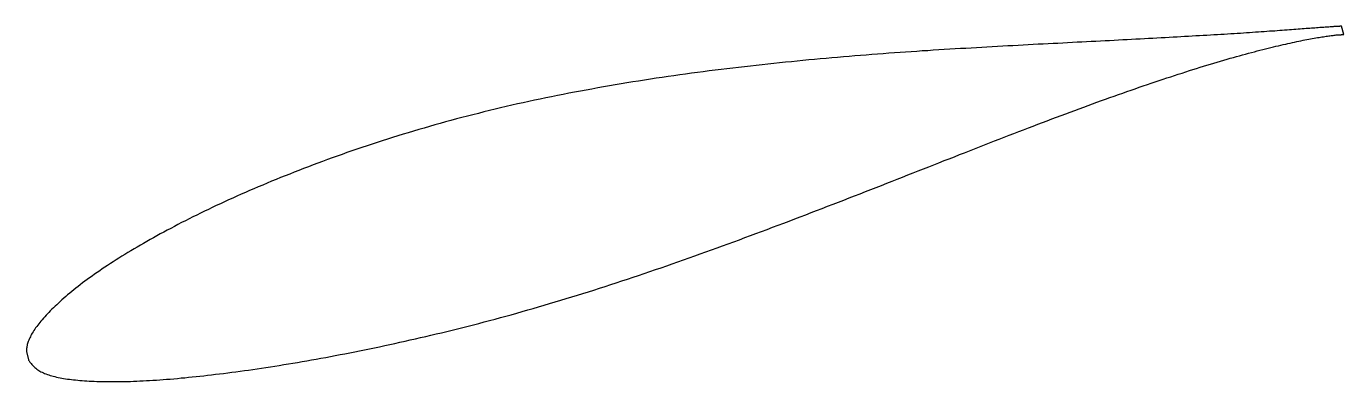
# Model space of a CAD drawing. Header units: metres. Extents: x -43 to 87, y -13 to 22.
import ezdxf

# ---------------------------------------------------------------- set-up
doc = ezdxf.new("R2010")
doc.units = ezdxf.units.M

msp = doc.modelspace()

# ---------------------------------------------------------------- linework, layer by layer
msp.add_lwpolyline([(86.31, 21.92), (86.3, 21.92), (86.29, 21.92), (86.28, 21.92), (86.26, 21.92), (86.24, 21.92), (86.21, 21.92), (86.18, 21.92), (86.14, 21.92), (86.09, 21.91), (86.05, 21.91), (85.99, 21.91), (85.93, 21.91), (85.87, 21.9), (85.8, 21.9), (85.72, 21.9), (85.64, 21.89), (85.56, 21.89), (85.47, 21.88), (85.38, 21.87), (85.28, 21.87), (85.17, 21.86), (85.06, 21.85), (84.95, 21.85), (84.83, 21.84), (84.7, 21.83), (84.57, 21.82), (84.44, 21.81), (84.3, 21.8), (84.16, 21.79), (84.01, 21.78), (83.85, 21.77), (83.69, 21.75), (83.53, 21.74), (83.36, 21.73), (83.18, 21.72), (83.01, 21.7), (82.82, 21.69), (82.63, 21.67), (82.44, 21.66), (82.24, 21.65), (82.04, 21.63), (81.83, 21.61), (81.62, 21.6), (81.4, 21.58), (81.18, 21.57), (80.95, 21.55), (80.72, 21.53), (80.48, 21.52), (80.24, 21.5), (80, 21.48), (79.75, 21.46), (79.49, 21.44), (79.23, 21.43), (78.97, 21.41), (78.7, 21.39), (78.42, 21.37), (78.14, 21.35), (77.86, 21.33), (77.57, 21.31), (77.28, 21.29), (76.99, 21.27), (76.69, 21.25), (76.38, 21.23), (76.07, 21.21), (75.76, 21.19), (75.44, 21.17), (75.12, 21.15), (74.79, 21.13), (74.46, 21.11), (74.12, 21.09), (73.78, 21.07), (73.44, 21.05), (73.09, 21.03), (72.74, 21.01), (72.38, 20.99), (72.02, 20.97), (71.66, 20.95), (71.29, 20.93), (70.91, 20.91), (70.54, 20.88), (70.16, 20.86), (69.77, 20.84), (69.38, 20.82), (68.99, 20.8), (68.59, 20.78), (68.19, 20.76), (67.79, 20.73), (67.38, 20.71), (66.97, 20.69), (66.55, 20.67), (66.13, 20.65), (65.71, 20.62), (65.28, 20.6), (64.86, 20.58), (64.42, 20.56), (63.98, 20.53), (63.54, 20.51), (63.1, 20.49), (62.65, 20.47), (62.2, 20.44), (61.75, 20.42), (61.29, 20.4), (60.83, 20.37), (60.37, 20.35), (59.9, 20.33), (59.43, 20.3), (58.96, 20.28), (58.48, 20.25), (58, 20.23), (57.52, 20.21), (57.04, 20.18), (56.55, 20.16), (56.06, 20.13), (55.56, 20.1), (55.07, 20.08), (54.57, 20.05), (54.07, 20.02), (53.56, 20), (53.06, 19.97), (52.55, 19.94), (52.04, 19.91), (51.52, 19.88), (51, 19.85), (50.49, 19.82), (49.96, 19.79), (49.44, 19.76), (48.91, 19.73), (48.39, 19.7), (47.86, 19.67), (47.32, 19.63), (46.79, 19.6), (46.25, 19.57), (45.71, 19.53), (45.17, 19.5), (44.63, 19.46), (44.09, 19.42), (43.54, 19.39), (42.99, 19.35), (42.44, 19.31), (41.89, 19.27), (41.34, 19.23), (40.79, 19.19), (40.23, 19.14), (39.67, 19.1), (39.12, 19.06), (38.56, 19.01), (38, 18.97), (37.43, 18.92), (36.87, 18.87), (36.31, 18.82), (35.74, 18.77), (35.17, 18.72), (34.61, 18.67), (34.04, 18.62), (33.47, 18.56), (32.9, 18.51), (32.33, 18.45), (31.75, 18.39), (31.18, 18.33), (30.61, 18.27), (30.03, 18.21), (29.46, 18.15), (28.88, 18.09), (28.31, 18.02), (27.73, 17.96), (27.16, 17.89), (26.58, 17.82), (26, 17.75), (25.43, 17.68), (24.85, 17.61), (24.27, 17.54), (23.69, 17.46), (23.12, 17.39), (22.54, 17.31), (21.96, 17.23), (21.38, 17.15), (20.81, 17.07), (20.23, 16.99), (19.65, 16.9), (19.08, 16.82), (18.5, 16.73), (17.93, 16.64), (17.35, 16.55), (16.78, 16.46), (16.2, 16.37), (15.63, 16.27), (15.06, 16.17), (14.48, 16.08), (13.91, 15.98), (13.34, 15.88), (12.77, 15.77), (12.2, 15.67), (11.64, 15.56), (11.07, 15.46), (10.5, 15.35), (9.94, 15.24), (9.38, 15.13), (8.81, 15.01), (8.25, 14.9), (7.69, 14.78), (7.13, 14.66), (6.58, 14.54), (6.02, 14.42), (5.47, 14.3), (4.91, 14.17), (4.36, 14.04), (3.81, 13.91), (3.26, 13.78), (2.72, 13.65), (2.17, 13.52), (1.63, 13.38), (1.09, 13.25), (0.55, 13.11), (0.01, 12.97), (-0.52, 12.83), (-1.06, 12.68), (-1.59, 12.54), (-2.12, 12.39), (-2.64, 12.24), (-3.17, 12.1), (-3.69, 11.94), (-4.21, 11.79), (-4.73, 11.64), (-5.25, 11.48), (-5.76, 11.33), (-6.27, 11.17), (-6.78, 11.01), (-7.29, 10.85), (-7.8, 10.69), (-8.3, 10.52), (-8.8, 10.36), (-9.29, 10.2), (-9.79, 10.03), (-10.28, 9.86), (-10.77, 9.69), (-11.26, 9.53), (-11.74, 9.36), (-12.22, 9.18), (-12.7, 9.01), (-13.18, 8.84), (-13.65, 8.67), (-14.12, 8.49), (-14.59, 8.32), (-15.05, 8.14), (-15.51, 7.97), (-15.97, 7.79), (-16.43, 7.61), (-16.88, 7.43), (-17.33, 7.25), (-17.77, 7.08), (-18.22, 6.9), (-18.66, 6.72), (-19.09, 6.53), (-19.53, 6.35), (-19.96, 6.17), (-20.39, 5.99), (-20.81, 5.81), (-21.23, 5.62), (-21.65, 5.44), (-22.06, 5.25), (-22.47, 5.07), (-22.88, 4.89), (-23.28, 4.7), (-23.68, 4.52), (-24.08, 4.33), (-24.47, 4.15), (-24.86, 3.96), (-25.24, 3.77), (-25.62, 3.59), (-26, 3.4), (-26.38, 3.22), (-26.75, 3.03), (-27.11, 2.85), (-27.48, 2.66), (-27.84, 2.48), (-28.19, 2.29), (-28.54, 2.1), (-28.89, 1.92), (-29.23, 1.74), (-29.57, 1.55), (-29.91, 1.37), (-30.24, 1.18), (-30.57, 1), (-30.9, 0.82), (-31.22, 0.63), (-31.53, 0.45), (-31.84, 0.27), (-32.15, 0.09), (-32.46, -0.1), (-32.76, -0.28), (-33.05, -0.46), (-33.34, -0.64), (-33.63, -0.82), (-33.91, -1), (-34.19, -1.17), (-34.47, -1.35), (-34.74, -1.53), (-35, -1.71), (-35.26, -1.88), (-35.52, -2.06), (-35.77, -2.23), (-36.02, -2.4), (-36.27, -2.58), (-36.51, -2.75), (-36.74, -2.92), (-36.97, -3.09), (-37.2, -3.26), (-37.42, -3.43), (-37.64, -3.6), (-37.85, -3.77), (-38.06, -3.94), (-38.26, -4.1), (-38.46, -4.27), (-38.66, -4.43), (-38.85, -4.59), (-39.03, -4.75), (-39.22, -4.91), (-39.39, -5.07), (-39.56, -5.23), (-39.73, -5.39), (-39.9, -5.54), (-40.05, -5.69), (-40.21, -5.84), (-40.36, -5.99), (-40.5, -6.14), (-40.64, -6.29), (-40.78, -6.43), (-40.91, -6.58), (-41.04, -6.72), (-41.16, -6.86), (-41.28, -7), (-41.39, -7.13), (-41.5, -7.27), (-41.6, -7.4), (-41.7, -7.53), (-41.8, -7.66), (-41.89, -7.79), (-41.97, -7.92), (-42.05, -8.04), (-42.13, -8.17), (-42.2, -8.29), (-42.26, -8.41), (-42.32, -8.53), (-42.38, -8.65), (-42.43, -8.76), (-42.48, -8.88), (-42.52, -8.99), (-42.56, -9.1), (-42.59, -9.2), (-42.62, -9.31), (-42.64, -9.41), (-42.67, -9.5), (-42.68, -9.6), (-42.69, -9.68), (-42.7, -9.76), (-42.71, -9.83), (-42.71, -9.89), (-42.71, -9.94), (-42.71, -9.97), (-42.51, -10.79), (-42.5, -10.8), (-42.49, -10.82), (-42.47, -10.85), (-42.44, -10.89), (-42.4, -10.95), (-42.36, -11.02), (-42.31, -11.09), (-42.25, -11.17), (-42.18, -11.25), (-42.11, -11.32), (-42.04, -11.4), (-41.96, -11.48), (-41.88, -11.55), (-41.79, -11.63), (-41.7, -11.7), (-41.6, -11.77), (-41.5, -11.83), (-41.39, -11.9), (-41.28, -11.96), (-41.16, -12.02), (-41.04, -12.07), (-40.92, -12.13), (-40.79, -12.18), (-40.65, -12.23), (-40.51, -12.28), (-40.37, -12.33), (-40.22, -12.37), (-40.07, -12.41), (-39.91, -12.45), (-39.75, -12.49), (-39.58, -12.53), (-39.41, -12.56), (-39.24, -12.59), (-39.06, -12.62), (-38.87, -12.65), (-38.68, -12.68), (-38.49, -12.7), (-38.29, -12.73), (-38.09, -12.75), (-37.88, -12.77), (-37.67, -12.79), (-37.45, -12.81), (-37.23, -12.83), (-37.01, -12.85), (-36.78, -12.86), (-36.54, -12.88), (-36.3, -12.89), (-36.06, -12.9), (-35.81, -12.91), (-35.56, -12.92), (-35.3, -12.93), (-35.04, -12.93), (-34.77, -12.94), (-34.5, -12.94), (-34.23, -12.94), (-33.95, -12.94), (-33.67, -12.94), (-33.38, -12.93), (-33.09, -12.93), (-32.8, -12.92), (-32.5, -12.91), (-32.2, -12.9), (-31.89, -12.89), (-31.58, -12.87), (-31.26, -12.86), (-30.94, -12.84), (-30.62, -12.82), (-30.29, -12.8), (-29.96, -12.78), (-29.63, -12.76), (-29.29, -12.73), (-28.95, -12.7), (-28.6, -12.68), (-28.25, -12.65), (-27.9, -12.62), (-27.54, -12.58), (-27.18, -12.55), (-26.81, -12.51), (-26.44, -12.48), (-26.07, -12.44), (-25.69, -12.4), (-25.31, -12.36), (-24.93, -12.31), (-24.54, -12.27), (-24.15, -12.22), (-23.76, -12.18), (-23.36, -12.13), (-22.96, -12.08), (-22.56, -12.02), (-22.15, -11.97), (-21.74, -11.91), (-21.32, -11.86), (-20.91, -11.8), (-20.49, -11.74), (-20.06, -11.68), (-19.64, -11.61), (-19.21, -11.55), (-18.77, -11.48), (-18.34, -11.41), (-17.9, -11.35), (-17.46, -11.27), (-17.01, -11.2), (-16.57, -11.13), (-16.11, -11.05), (-15.66, -10.97), (-15.21, -10.89), (-14.75, -10.81), (-14.29, -10.73), (-13.82, -10.65), (-13.35, -10.56), (-12.89, -10.47), (-12.41, -10.38), (-11.94, -10.29), (-11.46, -10.2), (-10.98, -10.11), (-10.5, -10.01), (-10.02, -9.91), (-9.53, -9.82), (-9.04, -9.72), (-8.55, -9.61), (-8.06, -9.51), (-7.56, -9.4), (-7.07, -9.3), (-6.57, -9.19), (-6.06, -9.08), (-5.56, -8.97), (-5.06, -8.85), (-4.55, -8.74), (-4.04, -8.62), (-3.53, -8.5), (-3.02, -8.38), (-2.5, -8.26), (-1.98, -8.14), (-1.47, -8.01), (-0.95, -7.89), (-0.43, -7.76), (0.1, -7.63), (0.62, -7.49), (1.14, -7.36), (1.67, -7.22), (2.2, -7.08), (2.73, -6.94), (3.26, -6.8), (3.79, -6.66), (4.32, -6.51), (4.86, -6.37), (5.39, -6.22), (5.93, -6.07), (6.47, -5.91), (7, -5.76), (7.54, -5.6), (8.08, -5.44), (8.62, -5.28), (9.17, -5.12), (9.71, -4.96), (10.25, -4.79), (10.79, -4.63), (11.34, -4.46), (11.88, -4.29), (12.43, -4.12), (12.97, -3.95), (13.52, -3.77), (14.07, -3.59), (14.61, -3.42), (15.16, -3.24), (15.71, -3.06), (16.26, -2.88), (16.81, -2.69), (17.35, -2.51), (17.9, -2.32), (18.45, -2.14), (19, -1.95), (19.55, -1.76), (20.1, -1.57), (20.65, -1.38), (21.2, -1.19), (21.75, -0.99), (22.3, -0.8), (22.85, -0.6), (23.39, -0.41), (23.94, -0.21), (24.49, -0.01), (25.04, 0.18), (25.59, 0.38), (26.13, 0.58), (26.68, 0.78), (27.23, 0.98), (27.77, 1.19), (28.32, 1.39), (28.86, 1.59), (29.41, 1.8), (29.95, 2), (30.49, 2.2), (31.04, 2.41), (31.58, 2.61), (32.12, 2.82), (32.66, 3.02), (33.2, 3.23), (33.74, 3.43), (34.28, 3.64), (34.81, 3.85), (35.35, 4.05), (35.88, 4.26), (36.42, 4.47), (36.95, 4.67), (37.48, 4.88), (38.01, 5.08), (38.54, 5.29), (39.07, 5.5), (39.59, 5.7), (40.12, 5.91), (40.64, 6.11), (41.17, 6.32), (41.69, 6.52), (42.21, 6.73), (42.72, 6.93), (43.24, 7.13), (43.76, 7.34), (44.27, 7.54), (44.78, 7.74), (45.29, 7.94), (45.8, 8.14), (46.31, 8.34), (46.81, 8.54), (47.32, 8.74), (47.82, 8.93), (48.32, 9.13), (48.82, 9.33), (49.31, 9.52), (49.81, 9.72), (50.3, 9.91), (50.79, 10.1), (51.28, 10.29), (51.77, 10.48), (52.25, 10.67), (52.73, 10.86), (53.21, 11.04), (53.69, 11.23), (54.17, 11.41), (54.64, 11.59), (55.11, 11.77), (55.58, 11.95), (56.05, 12.13), (56.51, 12.31), (56.97, 12.48), (57.43, 12.66), (57.89, 12.83), (58.34, 13), (58.79, 13.17), (59.24, 13.34), (59.69, 13.51), (60.13, 13.67), (60.57, 13.84), (61.01, 14), (61.45, 14.16), (61.88, 14.32), (62.31, 14.47), (62.74, 14.63), (63.16, 14.78), (63.58, 14.93), (64, 15.08), (64.42, 15.23), (64.83, 15.37), (65.24, 15.52), (65.65, 15.66), (66.05, 15.8), (66.45, 15.94), (66.85, 16.08), (67.25, 16.21), (67.64, 16.34), (68.02, 16.48), (68.41, 16.6), (68.79, 16.73), (69.17, 16.86), (69.54, 16.98), (69.92, 17.1), (70.28, 17.22), (70.65, 17.34), (71.01, 17.46), (71.37, 17.57), (71.72, 17.68), (72.07, 17.79), (72.42, 17.9), (72.76, 18), (73.1, 18.11), (73.44, 18.21), (73.77, 18.31), (74.1, 18.41), (74.43, 18.5), (74.75, 18.6), (75.07, 18.69), (75.38, 18.78), (75.69, 18.87), (76, 18.95), (76.3, 19.04), (76.6, 19.12), (76.89, 19.2), (77.18, 19.28), (77.47, 19.36), (77.75, 19.43), (78.03, 19.5), (78.3, 19.58), (78.57, 19.64), (78.84, 19.71), (79.1, 19.78), (79.36, 19.84), (79.61, 19.9), (79.86, 19.96), (80.11, 20.02), (80.35, 20.08), (80.58, 20.13), (80.82, 20.18), (81.04, 20.23), (81.27, 20.28), (81.49, 20.33), (81.7, 20.38), (81.91, 20.42), (82.12, 20.46), (82.32, 20.51), (82.52, 20.55), (82.71, 20.58), (82.9, 20.62), (83.08, 20.65), (83.26, 20.69), (83.43, 20.72), (83.6, 20.75), (83.77, 20.78), (83.93, 20.81), (84.09, 20.83), (84.24, 20.86), (84.38, 20.88), (84.52, 20.9), (84.66, 20.92), (84.79, 20.94), (84.92, 20.96), (85.04, 20.98), (85.16, 20.99), (85.27, 21.01), (85.38, 21.02), (85.49, 21.03), (85.58, 21.05), (85.68, 21.06), (85.77, 21.07), (85.85, 21.07), (85.93, 21.08), (86, 21.09), (86.07, 21.09), (86.13, 21.1), (86.19, 21.1), (86.25, 21.1), (86.3, 21.11), (86.34, 21.11), (86.38, 21.11), (86.41, 21.11), (86.44, 21.11), (86.46, 21.11), (86.48, 21.11), (86.5, 21.11), (86.5, 21.11), (86.51, 21.11)], close=True)

doc.saveas('drawing.dxf')
